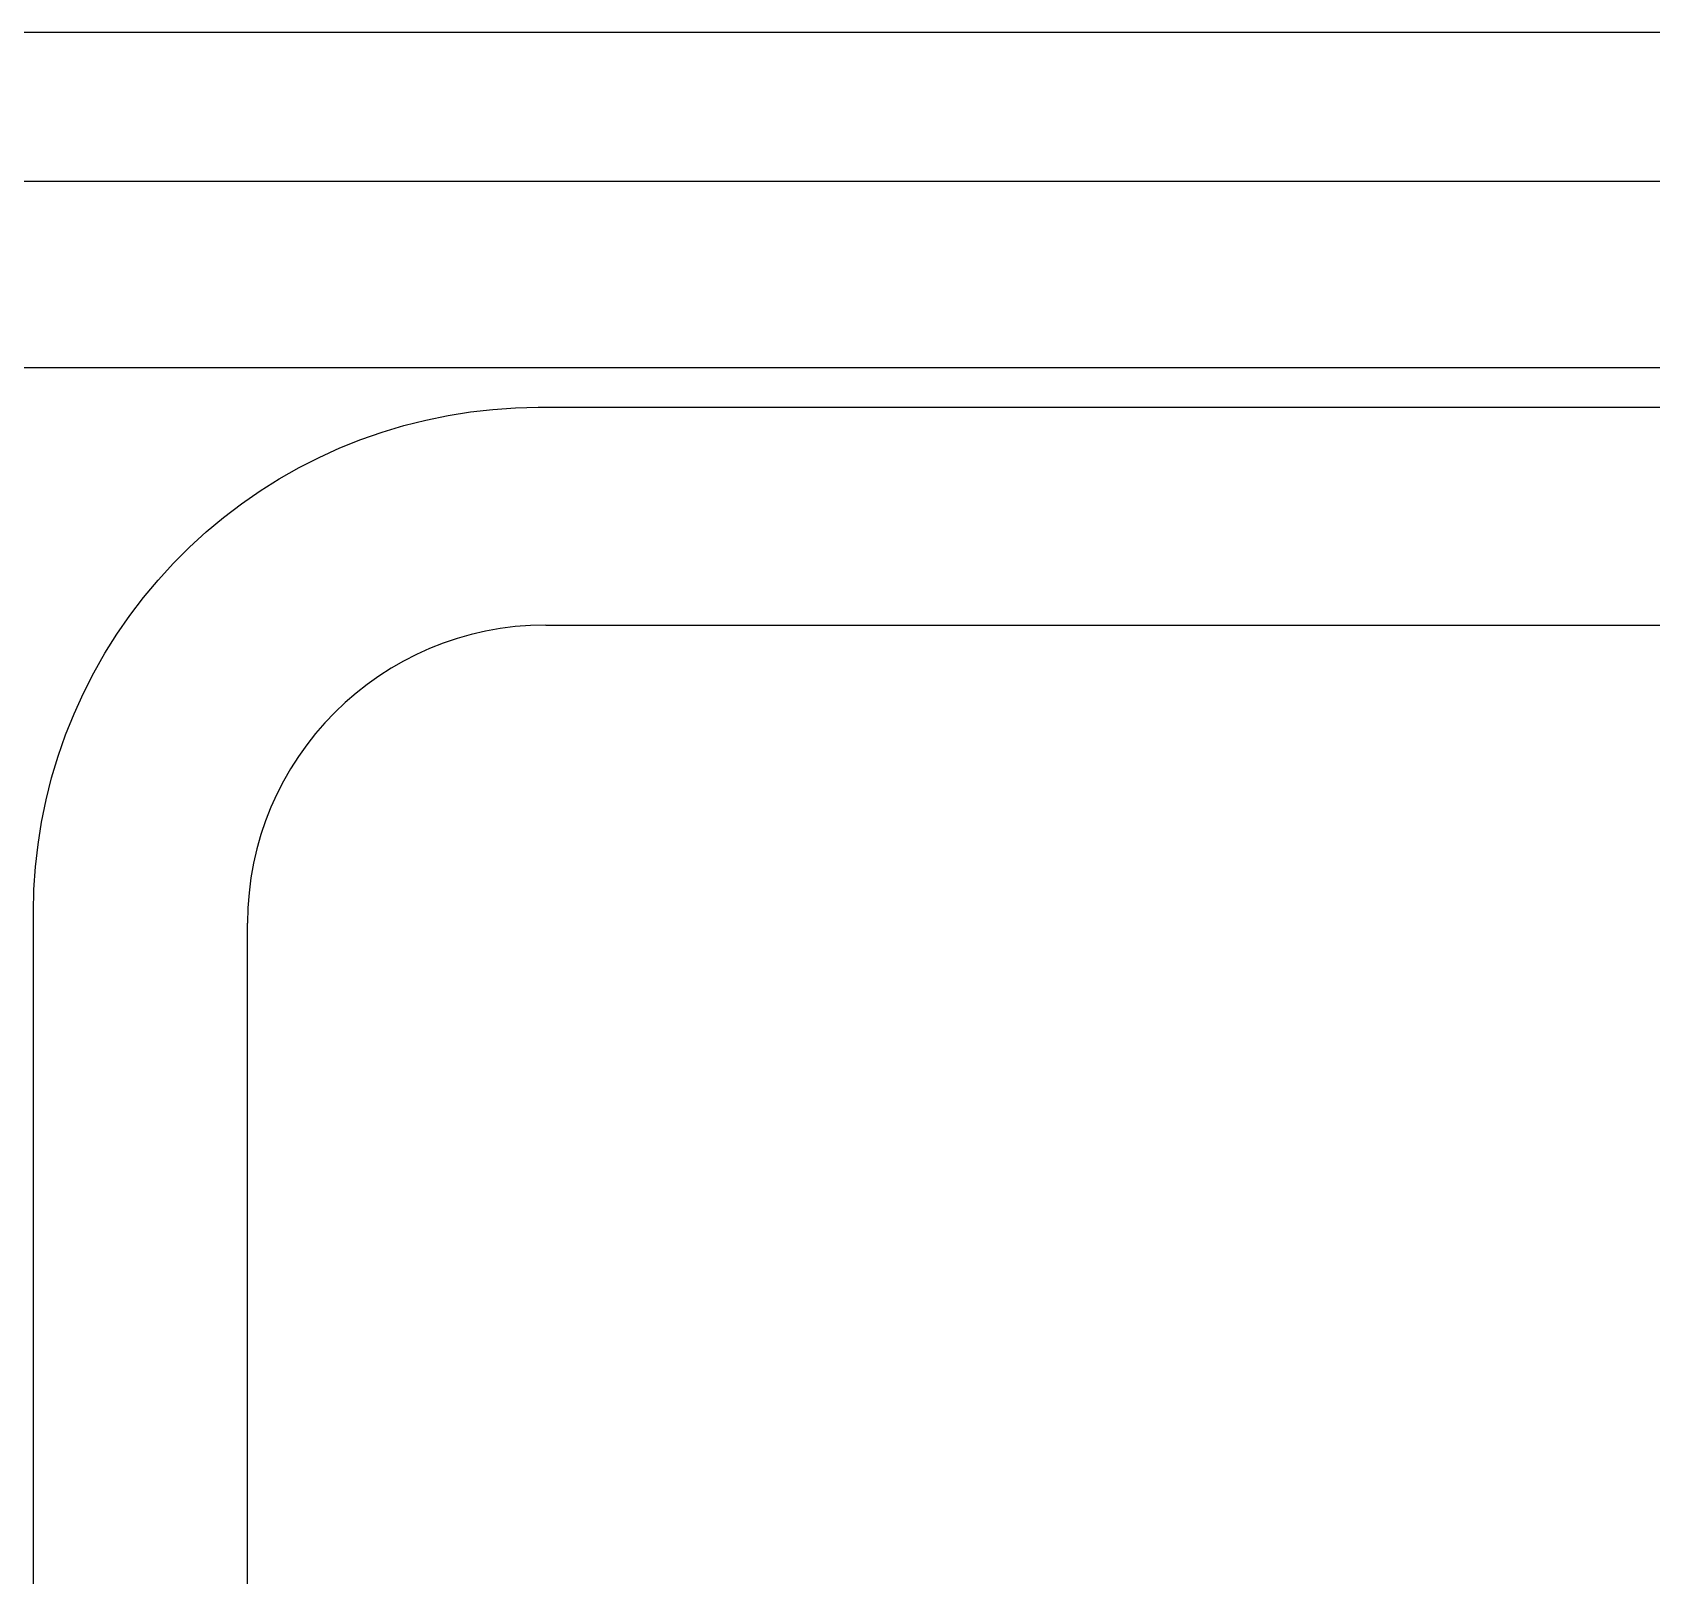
# Model space of a CAD drawing. Extents: x 0 to 226, y 0 to 690.
# Drawn here: x 113.02 to 134.74, y 632.54 to 653.24 of the extents above; entities that cross this region are included whole.
import ezdxf

# ---------------------------------------------------------------- set-up
doc = ezdxf.new("R2010")
doc.units = 0
doc.layers.add('-15N-THT. THIẾT BỊ ĐÓNG MỞ', color=40, linetype='CONTINUOUS')

# ---------------------------------------------------------------- blocks, each defined once
blk = doc.blocks.new('06 - N - SC VSD ATV630D30~D45N4')
at = {"layer": '-15N-THT. THIẾT BỊ ĐÓNG MỞ'}
for p, q in [((95.447, 308.591), (-95.457, 308.591)), ((86.98, 306.591), (-6.99, 306.591)), ((69.99, 304.091), (-70, 304.091)), ((5.293, 303.392), (5.591, 303.453)), ((5.591, 303.453), (5.891, 303.501)), ((5.891, 303.501), (6.193, 303.534)), ((6.193, 303.534), (6.496, 303.555)), ((6.496, 303.555), (6.8, 303.562)), ((6.8, 303.562), (73.19, 303.562)), ((6.8, 303.562), (6.8, 303.562)), ((4.421, 303.13), (4.708, 303.23)), ((4.708, 303.23), (4.999, 303.318)), ((4.999, 303.318), (5.293, 303.392)), ((3.862, 302.891), (4.139, 303.017)), ((4.139, 303.017), (4.421, 303.13)), ((3.592, 302.753), (3.862, 302.891)), ((3.07, 302.442), (3.327, 302.603)), ((3.327, 302.603), (3.592, 302.753)), ((2.82, 302.269), (3.07, 302.442)), ((2.579, 302.084), (2.82, 302.269)), ((2.345, 301.89), (2.579, 302.084)), ((1.906, 301.47), (2.121, 301.685)), ((2.121, 301.685), (2.345, 301.89)), ((1.701, 301.246), (1.906, 301.47)), ((1.507, 301.012), (1.701, 301.246)), ((1.323, 300.771), (1.507, 301.012)), ((1.149, 300.521), (1.323, 300.771)), ((6.9, 300.641), (73.09, 300.641)), ((6.9, 300.641), (6.9, 300.641)), ((0.988, 300.264), (1.149, 300.521)), ((0.838, 300), (0.988, 300.264)), ((0.7, 299.729), (0.838, 300)), ((0.574, 299.452), (0.7, 299.729)), ((0.461, 299.17), (0.574, 299.452)), ((0.361, 298.883), (0.461, 299.17)), ((0.273, 298.592), (0.361, 298.883)), ((0.199, 298.298), (0.273, 298.592)), ((0.138, 298), (0.199, 298.298)), ((0.091, 297.7), (0.138, 298)), ((0.057, 297.398), (0.091, 297.7)), ((0.036, 297.095), (0.057, 297.398)), ((0.029, 296.791), (0.036, 297.095)), ((0.029, 184.391), (0.029, 296.791)), ((0.029, 296.791), (0.029, 296.791)), ((2.9, 296.641), (2.9, 296.641)), ((2.9, 184.541), (2.9, 296.641))]:
    blk.add_line(p, q, dxfattribs=at)
blk.add_arc((6.9, 296.641), 4, 90, 180, dxfattribs=at)

msp = doc.modelspace()

# ---------------------------------------------------------------- block references
msp.add_blockref('06 - N - SC VSD ATV630D30~D45N4', (113.005, 344.65))

doc.saveas('drawing.dxf')
